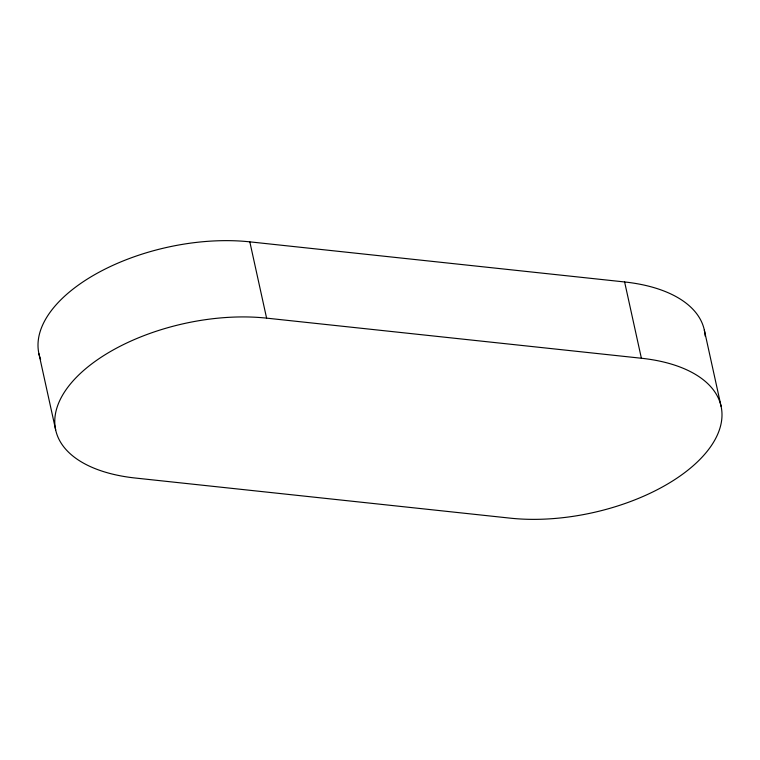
<?xml version="1.0" encoding="UTF-8"?>
<svg xmlns="http://www.w3.org/2000/svg" width="760" height="760" viewBox="0 0 760 760"><rect width="100%" height="100%" fill="white"/><g stroke="black" fill="none" stroke-linecap="round" stroke-linejoin="round"><path stroke-width="1.14" d="M40.612 359.375A148.77 76.399 -12.4 0 1 96.035 273.894A148.77 76.399 -12.4 0 1 249.822 241.851L624.615 281.96A148.77 76.399 -12.4 0 1 705.156 336.053M266.599 318.136L641.383 358.245A148.77 76.399 -12.4 0 1 706.458 452.181A148.77 76.399 -12.4 0 1 510.178 518.149L135.384 478.04A148.77 76.399 -12.4 0 1 70.319 384.094A148.77 76.399 -12.4 0 1 266.599 318.136L249.822 241.851M704.33 330.096L721.107 406.381M624.615 281.96L641.383 358.245M38.893 353.618L55.67 429.903"/></g></svg>
